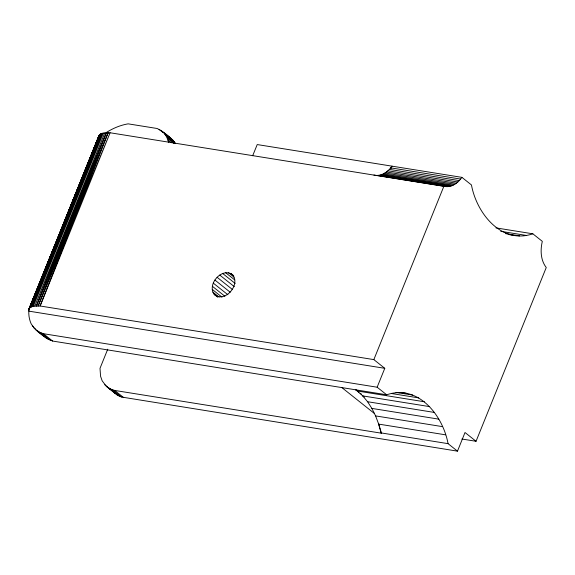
<?xml version="1.0" encoding="UTF-8"?>
<svg xmlns="http://www.w3.org/2000/svg" width="575" height="575" viewBox="0 0 575 575"><rect width="100%" height="100%" fill="white"/><g stroke="black" fill="none" stroke-linecap="round" stroke-linejoin="round"><path stroke-width="0.86" d="M532.831 233.802C501.163 244.727 476.495 212.836 471.464 184.963L461.919 177.366C458.217 182.634 452.209 187.371 445.409 186.559L110.098 132.768L102.127 133.299L99.532 134.758L29.081 308.66C28.304 313.627 29.045 319.067 31.115 323.725C36.017 331.473 44.304 337.496 52.605 341.047L386.68 394.802C418.348 383.841 443.03 415.783 448.047 443.648L457.484 451.152L465.01 432.508L476.05 441.284L546.25 267.526C540.558 260.195 540.241 250.06 542.318 241.356L532.831 233.802L495.945 227.887M230.934 273.52C242.751 282.296 225.314 304.089 214.202 294.4C206.425 283.683 223.467 265.564 233.716 275.734M98.799 136.174L99.532 134.758L30.223 307.417L29.081 308.66M386.68 394.802L377.143 387.212L384.776 368.316L373.843 359.605L40.106 305.993L110.098 132.768L38.173 305.9L106.397 132.681L34.816 306.022L104.808 132.796L36.412 305.914L108.165 132.674L40.106 305.993L33.379 306.223L30.223 307.417L100.208 134.191L31.086 306.921L102.127 133.299L33.379 306.223L103.371 132.998L32.135 306.525L101.071 133.695L30.223 307.417M98.469 137.008L28.75 310.241L37.159 289.419M64.299 221.698L99.065 135.427L28.815 309.408L63.451 224.027M99.532 134.758L29.548 307.984L100.208 134.191M37.835 287.752L86.624 166.987M87.299 165.327L96.384 142.837L63.789 223.201M31.086 306.921L101.071 133.695M32.135 306.525L102.127 133.299M36.412 305.914L106.397 132.681M38.173 305.9L108.165 132.674M107.733 349.197L100.007 368.331L100.56 376.244L102.192 380.858L106.397 386.393L117.257 394.982L121.404 397.009L457.484 451.152M391.007 168.554L391.978 166.153L461.919 177.366M373.843 359.605L443.871 186.286L445.409 186.559M252.669 155.753L257.226 144.562L391.978 166.153C388.046 171.846 381.182 176.87 373.93 175.066M105.865 132.789C112.635 128.441 120.189 125.192 128.146 123.848L157.241 128.513C164.119 132.243 170.883 137.296 175.54 143.606L166.268 136.225L163.875 132.94M461.883 439.012L476.05 441.284M390.677 167.857L460.625 179.069M389.318 169.388L459.26 180.6M387.895 170.775L457.837 181.987M386.407 171.99L456.356 183.209M384.898 173.018L454.847 184.237M383.353 173.894L453.294 185.114M381.778 174.584L451.72 185.797M380.183 175.059L450.132 186.271M378.594 175.346L448.543 186.559M377.027 175.447L446.969 186.667M500.732 231.322L526.204 235.412M505.554 233.63L519.613 235.879M508.731 234.542L513.123 235.247M28.894 311.147L384.776 368.316M38.985 332.012L43.362 333.694L377.143 387.212M401.113 392.488L406.388 393.336M398.152 392.423L399.905 392.703M395.974 392.394L412.685 395.075M391.46 393.516L418.715 397.893M355.372 389.584L357.456 391.029L424.415 401.767M429.705 406.633L362.753 395.902L355.4 389.383M364.155 396.973L362.753 395.902L367.576 401.724L434.527 412.455M367.576 401.724L371.867 408.408L438.818 419.146M371.867 408.408L375.59 415.905L442.542 426.643M445.632 434.837L378.681 424.106L375.59 415.905M106.397 386.393L110.206 388.916L114.655 390.432L381.462 433.205L378.681 424.106L381.096 432.91L448.047 443.648M35.248 329.346L48.221 339.365M173.147 140.322L165.061 134.076M160.835 130.345L171.702 138.934M159.095 129.332L163.077 132.494M165.162 134.5L174.433 141.881M166.268 136.225L167.203 138.093L173.83 143.369M167.203 138.093L167.95 140.099L171.264 142.737M228.447 272.694L234.011 277.121M225.616 272.672L234.658 279.867M222.654 273.484L235.168 283.446M219.751 275.066L234.356 286.688M217.113 277.301L232.408 289.477M357.456 391.029L358.843 392.128M360.23 393.228L361.618 394.328M214.906 280.047L230.201 292.222M213.296 283.13L227.894 294.752M341.607 387.392L374.397 413.49M212.376 286.3L224.897 296.262M212.225 289.383L221.964 297.124M212.858 292.136L219.118 297.117M214.202 294.4L217.673 297.167M381.096 432.91L381.462 433.205M43.362 333.694L52.605 341.047M114.655 390.432L123.704 397.634M32.279 325.802L33.602 326.852M41.098 332.975L50.341 340.328M112.348 389.807L121.404 397.009M33.659 327.685L35.643 329.259M36.965 330.309L40.264 332.939M110.206 388.916L119.255 396.118M104.779 384.768L107.561 386.982M108.955 388.089L110.35 389.203M112.434 390.863L115.446 393.595M108.208 387.78L117.257 394.982M46.273 338.158L42.902 335.038M167.95 140.099L168.511 142.226M98.742 137.008L97.06 141.17L98.742 137.008"/></g></svg>
